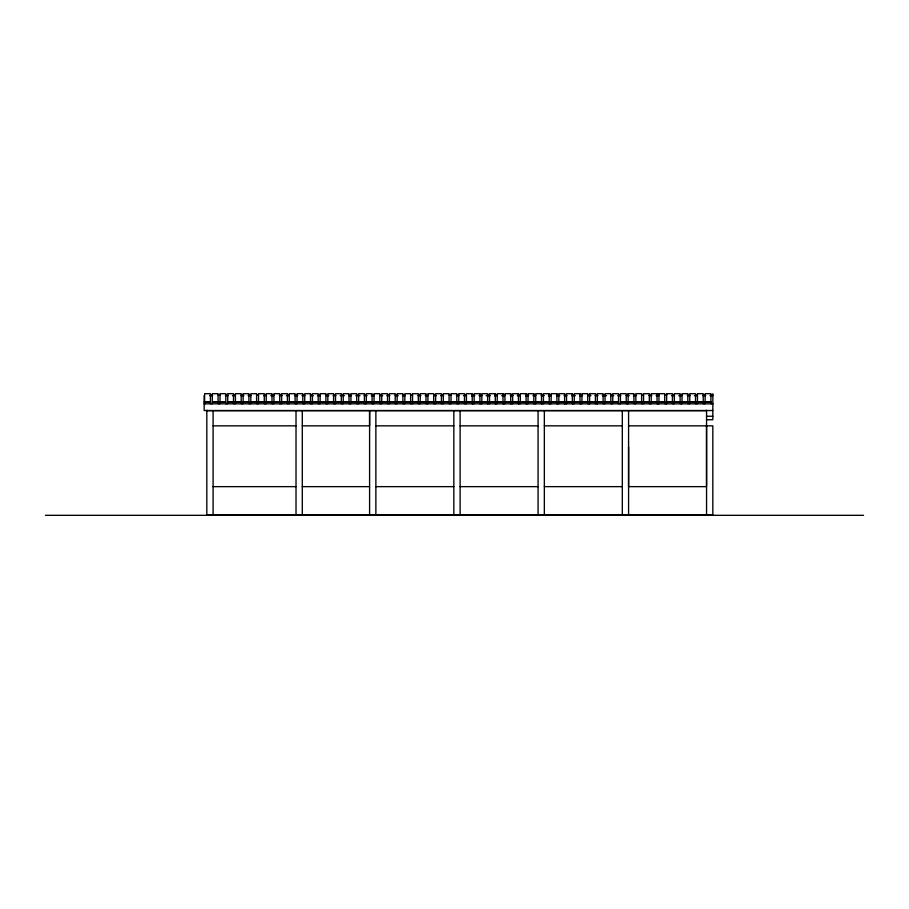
<?xml version="1.0" encoding="UTF-8"?>
<svg xmlns="http://www.w3.org/2000/svg" width="909" height="909" viewBox="0 0 909 909"><rect width="100%" height="100%" fill="white"/><g stroke="black" fill="none" stroke-linecap="round" stroke-linejoin="round"><path stroke-width="1.36" d="M479.907 396.392L479.907 393.688L474.134 393.688L474.134 403.63L472.214 403.63L472.214 393.688L466.431 393.688L466.431 403.63L464.51 403.63L464.51 393.688L458.738 393.688L458.738 403.63L456.807 403.63L456.807 393.688L451.034 393.688L451.034 403.63L449.103 403.63L449.103 393.688L443.331 393.688L443.331 403.63L441.41 403.63L441.41 393.688L435.638 393.688L435.638 403.63L433.707 403.63L433.707 393.688L427.934 393.688L427.934 403.63L426.003 403.63L426.003 393.688L420.231 393.688L420.231 403.63L418.31 403.63L418.31 393.688L412.527 393.688L412.527 403.63L410.607 403.63L410.607 393.688L404.835 393.688L404.835 403.63L402.903 403.63L402.903 393.688L397.131 393.688L397.131 403.63L395.199 403.63L395.199 393.688L389.427 393.688L389.427 403.63L387.507 403.63L387.507 393.688L381.735 393.688L381.735 403.63L379.803 403.63L379.803 393.688L374.031 393.688L374.031 403.63L372.099 403.63L372.099 393.688L366.327 393.688L366.327 403.63L364.407 403.63L364.407 393.688L358.635 393.688L358.635 403.63L356.703 403.63L356.703 393.688L350.931 393.688L350.931 403.63L348.999 403.63L348.999 393.688L343.227 393.688L343.227 403.63L341.307 403.63L341.307 393.688L335.523 393.688L335.523 403.63L333.603 403.63L333.603 393.688L327.831 393.688L327.831 403.63L325.899 403.63L325.899 393.688L320.127 393.688L320.127 403.63L318.195 403.63L318.195 393.688L312.423 393.688L312.423 403.63L310.503 403.63L310.503 393.688L304.731 393.688L304.731 403.63L302.799 403.63L302.799 393.688L297.027 393.688L297.027 403.63L295.095 403.63L295.095 393.688L289.323 393.688L289.323 403.63L287.403 403.63L287.403 393.688L281.62 393.688L281.62 403.63L279.699 403.63L279.699 393.688L273.927 393.688L273.927 403.63L271.996 403.63L271.996 393.688L266.223 393.688L266.223 403.63L264.292 403.63L264.292 393.688L258.52 393.688L258.52 403.63L256.599 403.63L256.599 393.688L250.827 393.688L250.827 403.63L248.896 403.63L248.896 393.688L243.123 393.688L243.123 403.63L241.192 403.63L241.192 393.688L235.42 393.688L235.42 403.63L233.499 403.63L233.499 393.688L227.727 393.688L227.727 403.63L225.796 403.63L225.796 393.688L220.023 393.688L220.023 403.63L218.092 403.63L218.092 393.688L212.32 393.688L212.32 403.63L210.399 403.63L210.399 393.688L204.616 393.688L204.616 404.494M487.61 396.392L487.61 393.688L481.838 393.688L481.838 403.63L479.907 403.63L479.907 393.688M495.314 396.392L495.314 393.688L489.531 393.688L489.531 403.63L487.61 403.63L487.61 393.688M503.007 396.392L503.007 393.688L497.234 393.688L497.234 403.63L495.314 403.63L495.314 393.688M510.71 396.392L510.71 393.688L504.938 393.688L504.938 403.63L503.007 403.63L503.007 393.688M518.414 396.392L518.414 393.688L512.642 393.688L512.642 403.63L510.71 403.63L510.71 393.688M526.106 396.392L526.106 393.688L520.334 393.688L520.334 403.63L518.414 403.63L518.414 393.688M533.81 396.392L533.81 393.688L528.038 393.688L528.038 403.63L526.106 403.63L526.106 393.688M541.514 396.392L541.514 393.688L535.742 393.688L535.742 403.63L533.81 403.63L533.81 393.688M549.218 396.392L549.218 393.688L543.434 393.688L543.434 403.63L541.514 403.63L541.514 393.688M556.91 396.392L556.91 393.688L551.138 393.688L551.138 403.63L549.218 403.63L549.218 393.688M564.614 396.392L564.614 393.688L558.842 393.688L558.842 403.63L556.91 403.63L556.91 393.688M572.318 396.392L572.318 393.688L566.546 393.688L566.546 403.63L564.614 403.63L564.614 393.688M580.01 396.392L580.01 393.688L574.238 393.688L574.238 403.63L572.318 403.63L572.318 393.688M712.849 403.63L710.918 403.63L710.918 393.688L705.145 393.688L705.145 403.63L703.225 403.63L703.225 393.688L697.453 393.688L697.453 403.63L695.521 403.63L695.521 393.688L689.749 393.688L689.749 403.63L687.818 403.63L687.818 393.688L682.045 393.688L682.045 403.63L680.125 403.63L680.125 393.688L674.342 393.688L674.342 403.63L672.421 403.63L672.421 393.688L666.649 393.688L666.649 403.63L664.718 403.63L664.718 393.688L658.945 393.688L658.945 395.154L657.014 395.154L657.014 393.688L651.242 393.688L651.242 403.63L649.321 403.63L649.321 393.688L643.549 393.688L643.549 403.63L641.618 403.63L641.618 393.688L635.846 393.688L635.846 403.63L633.914 403.63L633.914 393.688L628.142 393.688L628.142 403.63L626.221 403.63L626.221 393.688L620.438 393.688L620.438 403.63L618.518 403.63L618.518 393.688L612.746 393.688L612.746 403.63L610.814 403.63L610.814 393.688L605.042 393.688L605.042 403.63L603.11 403.63L603.11 393.688L597.338 393.688L597.338 403.63L595.418 403.63L595.418 393.688L589.646 393.688L589.646 403.63L587.714 403.63L587.714 393.688L581.942 393.688L581.942 403.63L580.01 403.63L580.01 393.688M628.585 447.046L628.585 486.645L706.554 486.645L706.554 425.832M658.945 393.688L658.945 403.63L657.014 403.63L657.014 393.688M210.399 395.154L212.32 395.154M218.092 395.154L220.023 395.154M225.796 395.154L227.727 395.154M233.499 395.154L235.42 395.154M241.192 395.154L243.123 395.154M248.896 395.154L250.827 395.154M256.599 395.154L258.52 395.154M264.292 395.154L266.223 395.154M271.996 395.154L273.927 395.154M279.699 395.154L281.62 395.154M287.403 395.154L289.323 395.154M295.095 395.154L297.027 395.154M302.799 395.154L304.731 395.154M310.503 395.154L312.423 395.154M318.195 395.154L320.127 395.154M325.899 395.154L327.831 395.154M333.603 395.154L335.523 395.154M341.307 395.154L343.227 395.154M348.999 395.154L350.931 395.154M356.703 395.154L358.635 395.154M364.407 395.154L366.327 395.154M372.099 395.154L374.031 395.154M379.803 395.154L381.735 395.154M387.507 395.154L389.427 395.154M395.199 395.154L397.131 395.154M402.903 395.154L404.835 395.154M410.607 395.154L412.527 395.154M418.31 395.154L420.231 395.154M426.003 395.154L427.934 395.154M433.707 395.154L435.638 395.154M441.41 395.154L443.331 395.154M449.103 395.154L451.034 395.154M456.807 395.154L458.738 395.154M464.51 395.154L466.431 395.154M472.214 395.154L474.134 395.154M479.907 395.154L481.838 395.154M487.61 395.154L489.531 395.154M495.314 395.154L497.234 395.154M503.007 395.154L504.938 395.154M510.71 395.154L512.642 395.154M518.414 395.154L520.334 395.154M526.106 395.154L528.038 395.154M533.81 395.154L535.742 395.154M541.514 395.154L543.434 395.154M549.218 395.154L551.138 395.154M556.91 395.154L558.842 395.154M564.614 395.154L566.546 395.154M572.318 395.154L574.238 395.154M580.01 395.154L581.942 395.154M587.714 395.154L589.646 395.154L589.646 393.688M595.418 395.154L597.338 395.154L597.338 393.688M603.11 395.154L605.042 395.154M610.814 395.154L612.746 395.154M618.518 395.154L620.438 395.154M626.221 395.154L628.142 395.154L628.142 393.688M633.914 395.154L635.846 395.154M641.618 395.154L643.549 395.154M649.321 395.154L651.242 395.154M664.718 395.154L666.649 395.154L666.649 393.688M672.421 395.154L674.342 395.154M680.125 395.154L682.045 395.154M687.818 395.154L689.749 395.154M695.521 395.154L697.453 395.154M703.225 395.154L705.145 395.154M710.918 395.154L712.849 395.154M209.831 395.665L212.661 395.665M225.409 395.665L228.25 395.665M232.499 395.665L235.329 395.665M240.999 395.665L243.839 395.665M248.089 395.665L250.918 395.665M263.667 395.665L266.507 395.665M270.757 395.665L273.586 395.665M279.256 395.665L282.085 395.665M286.335 395.665L289.176 395.665M294.846 395.665L297.675 395.665M301.924 395.665L304.754 395.665M310.423 395.665L313.264 395.665M317.514 395.665L320.343 395.665M326.013 395.665L328.842 395.665M333.092 395.665L335.932 395.665M340.182 395.665L344.431 395.665M348.681 395.665L351.51 395.665M355.771 395.665L360.021 395.665M364.27 395.665L367.1 395.665M371.349 395.665L374.19 395.665M379.848 395.665L382.689 395.665M386.939 395.665L389.768 395.665M395.438 395.665L398.267 395.665M402.528 395.665L405.357 395.665M418.106 395.665L420.947 395.665M425.196 395.665L428.025 395.665M433.695 395.665L436.525 395.665M440.774 395.665L443.615 395.665M456.363 395.665L459.193 395.665M463.442 395.665L466.283 395.665M471.953 395.665L474.782 395.665M479.032 395.665L481.872 395.665M486.122 395.665L490.371 395.665M494.621 395.665L497.45 395.665M501.7 395.665L504.54 395.665M510.199 395.665L513.04 395.665M517.289 395.665L520.118 395.665M525.788 395.665L528.629 395.665M532.879 395.665L535.708 395.665M541.378 395.665L544.207 395.665M548.457 395.665L551.297 395.665M556.956 395.665L559.796 395.665M564.046 395.665L566.875 395.665M572.545 395.665L575.386 395.665M579.635 395.665L582.464 395.665M588.134 395.665L590.964 395.665M595.213 395.665L598.054 395.665M602.303 395.665L606.553 395.665M610.803 395.665L613.632 395.665M617.881 395.665L620.722 395.665M626.392 395.665L629.221 395.665M633.471 395.665L636.3 395.665M649.06 395.665L651.889 395.665M656.139 395.665L658.98 395.665M671.728 395.665L674.558 395.665M678.807 395.665L681.648 395.665M687.318 395.665L690.147 395.665M694.396 395.665L697.226 395.665M702.896 395.665L705.736 395.665M709.986 395.665L712.815 395.665M204.161 401.835L209.831 401.835M212.661 401.835L225.409 401.835M228.25 401.835L617.881 401.835M620.722 401.835L711.395 401.835M204.616 402.164L210.399 402.164M212.32 402.164L218.092 402.164M220.023 402.164L225.796 402.164M227.727 402.164L233.499 402.164M235.42 402.164L241.192 402.164M243.123 402.164L248.896 402.164M250.827 402.164L256.599 402.164M258.52 402.164L264.292 402.164M266.223 402.164L271.996 402.164M273.927 402.164L279.699 402.164M281.62 402.164L287.403 402.164M289.323 402.164L295.095 402.164M297.027 402.164L302.799 402.164M304.731 402.164L310.503 402.164M312.423 402.164L318.195 402.164M320.127 402.164L325.899 402.164M327.831 402.164L333.603 402.164M335.523 402.164L341.307 402.164M343.227 402.164L348.999 402.164M350.931 402.164L356.703 402.164M358.635 402.164L364.407 402.164M366.327 402.164L372.099 402.164M374.031 402.164L379.803 402.164M381.735 402.164L387.507 402.164M389.427 402.164L395.199 402.164M397.131 402.164L402.903 402.164M404.835 402.164L410.607 402.164M412.527 402.164L418.31 402.164M420.231 402.164L426.003 402.164M427.934 402.164L433.707 402.164M435.638 402.164L441.41 402.164M443.331 402.164L449.103 402.164M451.034 402.164L456.807 402.164M458.738 402.164L464.51 402.164M466.431 402.164L472.214 402.164L472.214 403.63M474.134 402.164L479.907 402.164L479.907 403.63M481.838 402.164L487.61 402.164L487.61 403.63M489.531 402.164L495.314 402.164L495.314 403.63M497.234 402.164L503.007 402.164L503.007 403.63M504.938 402.164L510.71 402.164L510.71 403.63M512.642 402.164L518.414 402.164L518.414 403.63M520.334 402.164L526.106 402.164L526.106 403.63M528.038 402.164L533.81 402.164L533.81 403.63M535.742 402.164L541.514 402.164L541.514 403.63M543.434 402.164L549.218 402.164L549.218 403.63M551.138 402.164L556.91 402.164L556.91 403.63M558.842 402.164L564.614 402.164L564.614 403.63M566.546 402.164L572.318 402.164L572.318 403.63M574.238 402.164L580.01 402.164L580.01 403.63M581.942 402.164L587.714 402.164M595.418 402.164L589.646 402.164L589.646 403.63M603.11 402.164L597.338 402.164L597.338 403.63M605.042 402.164L610.814 402.164M612.746 402.164L618.518 402.164M620.438 402.164L626.221 402.164M633.914 402.164L628.142 402.164L628.142 403.63M635.846 402.164L641.618 402.164M643.549 402.164L649.321 402.164M651.242 402.164L657.014 402.164L657.014 403.63M664.718 402.164L658.945 402.164L658.945 403.63M672.421 402.164L666.649 402.164L666.649 403.63M674.342 402.164L680.125 402.164M682.045 402.164L687.818 402.164M689.749 402.164L695.521 402.164M697.453 402.164L703.225 402.164M705.145 402.164L710.918 402.164M204.161 403.835L712.815 403.835M712.815 410.527L204.161 410.527L204.161 395.665M206.82 410.663L706.554 410.663M706.554 416.242L712.826 416.242M706.554 419.731L712.826 419.731L712.849 393.688M213.092 425.832L296.016 425.832M302.288 425.832L369.599 425.832L369.599 410.663L369.599 514.767M375.872 425.832L453.841 425.832M460.113 425.832L538.071 425.832M544.343 425.832L622.313 425.832M628.585 425.832L712.826 425.832L712.826 514.767L206.82 514.767L206.82 410.22M213.092 486.645L296.016 486.645M302.288 486.645L369.599 486.645M375.872 486.645L453.841 486.645M460.113 486.645L538.071 486.645M544.343 486.645L622.313 486.645M45.45 515.312L863.55 515.312M706.554 410.22L706.554 514.767M628.585 410.663L628.585 514.767M622.313 410.663L622.313 514.767M544.343 410.663L544.343 514.767M538.071 410.663L538.071 514.767M472.214 393.688L472.214 396.392M460.113 410.663L460.113 514.767M453.841 410.663L453.841 514.767M375.872 410.663L375.872 514.767M302.288 410.663L302.288 514.767M296.016 410.663L296.016 514.767M213.092 410.663L213.092 514.767"/></g></svg>
